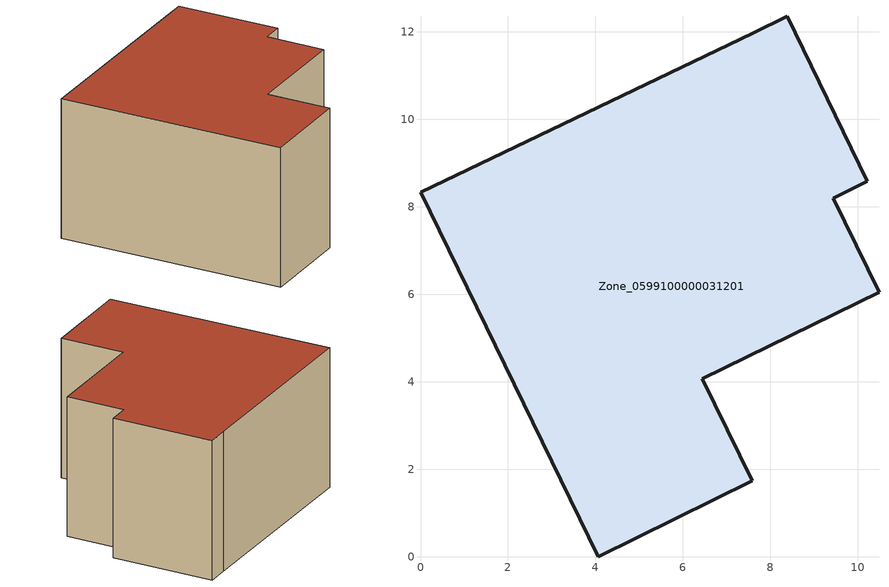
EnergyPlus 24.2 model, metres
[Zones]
Zone_0599100000031201
 floor ground (C_G): 7.59,11.96 8.38,12.35 10.21,8.58 9.43,8.19 10.48,6.04 6.44,4.07 7.58,1.73 4.06,0 0,8.33 z0
 wall outside (C_F): 4.06,0 7.58,1.73 6.44,4.07 10.48,6.04 9.43,8.19 10.21,8.58 8.38,12.35 7.59,11.96 0,8.33 4.06,0 z0:5.75
 roof outside (C_R): 7.59,11.96 0,8.33 4.06,0 7.58,1.73 6.44,4.07 10.48,6.04 9.43,8.19 10.21,8.58 8.38,12.35 z5.75
[BUILDING]
Pand.0599100000031201: North Axis=0; Terrain=City; Loads Convergence Tolerance Value=0.04; Temperature Convergence Tolerance Value=0.4; Solar Distribution=FullExterior; Maximum Number of Warmup Days=25; Minimum Number of Warmup Days=1
[Site:Location]
Rotterdam.The.Hague.AP_ZH_NLD Design_Conditions: Latitude=51.96; Longitude=4.45; Time Zone=1; Elevation=-4.5
[SITE:GROUNDTEMPERATURE:BUILDINGSURFACE]
18, 18, 18, 18, 18, 18, 18, 18, 18, 18, 18, 18
[MATERIAL] Thermal Absorptance=0.9; Solar Absorptance=0.7; Visible Absorptance=0.7
Name | Roughness | Thickness | Conductivity | Density | Specific Heat
G.TI.1946-1964 | MediumSmooth | 0.15 | 1 | 540 | 1210
F.TI.1946-1964 | Rough | 0.3 | 0.857143 | 1920 | 840
R.TI.1946-1964 | MediumRough | 0.2 | 0.277778 | 1500 | 1000
[CONSTRUCTION]
C_G: G.TI.1946-1964
C_F: F.TI.1946-1964
C_R: R.TI.1946-1964
[ZONE]
Zone_0599100000031201: Type=1; Multiplier=1; Ceiling Height=Autocalculate; Volume=Autocalculate; Floor Area=autocalculate; Part of Total Floor Area=Yes
[ZONEINFILTRATION:DESIGNFLOWRATE]
Infil_Zone_0599100000031201: Zone or ZoneList or Space or SpaceList=Zone_0599100000031201; Schedule=AlwaysOn; Design Flow Rate Calculation Method=Flow/Area; Flow Rate per Floor Area=0.003; Constant Term Coefficient=1; Temperature Term Coefficient=0; Velocity Term Coefficient=0; Velocity Squared Term Coefficient=0
[HVACTEMPLATE:ZONE:IDEALLOADSAIRSYSTEM]
Zone_0599100000031201: Maximum Heating Supply Air Temperature=50; Minimum Cooling Supply Air Temperature=13; Maximum Heating Supply Air Humidity Ratio=0.0156; Minimum Cooling Supply Air Humidity Ratio=0.0077; Heating Limit=NoLimit; Cooling Limit=NoLimit; Dehumidification Control Type=ConstantSensibleHeatRatio; Cooling Sensible Heat Ratio=0.7; Dehumidification Setpoint=60; Humidification Control Type=None; Humidification Setpoint=30; Outdoor Air Method=None; Outdoor Air Flow Rate per Person=0.00944; Outdoor Air Flow Rate per Zone Floor Area=0; Outdoor Air Flow Rate per Zone=0; Demand Controlled Ventilation Type=None; Outdoor Air Economizer Type=NoEconomizer; Heat Recovery Type=None; Sensible Heat Recovery Effectiveness=0.7; Latent Heat Recovery Effectiveness=0.65
[ZONECONTROL:THERMOSTAT]
ThermostatControl_Zone_0599100000031201: Zone or ZoneList=Zone_0599100000031201; Control Type Schedule=DualSetpointControlType; Control 1=Thermostat_Zone_0599100000031201; Temperature Difference Between Cutout And Setpoint=0
[THERMOSTATSETPOINT:DUALSETPOINT]
Thermostat_Zone_0599100000031201: Heating Setpoint Temperature Schedule=HeatingSetpoint_Zone_0599100000031201; Cooling Setpoint Temperature Schedule=CoolingSetpoint_Zone_0599100000031201
[SCHEDULE:COMPACT]
HeatingSetpoint_Zone_0599100000031201: Through: 12/31, For: AllDays, Until: 24:00, 21
CoolingSetpoint_Zone_0599100000031201: Through: 12/31, For: AllDays, Until: 24:00, 24
DualSetpointControlType: Through: 12/31, For: AllDays, Until: 24:00, 4
AlwaysOn: Through: 12/31, For: AllDays, Until: 24:00, 1
